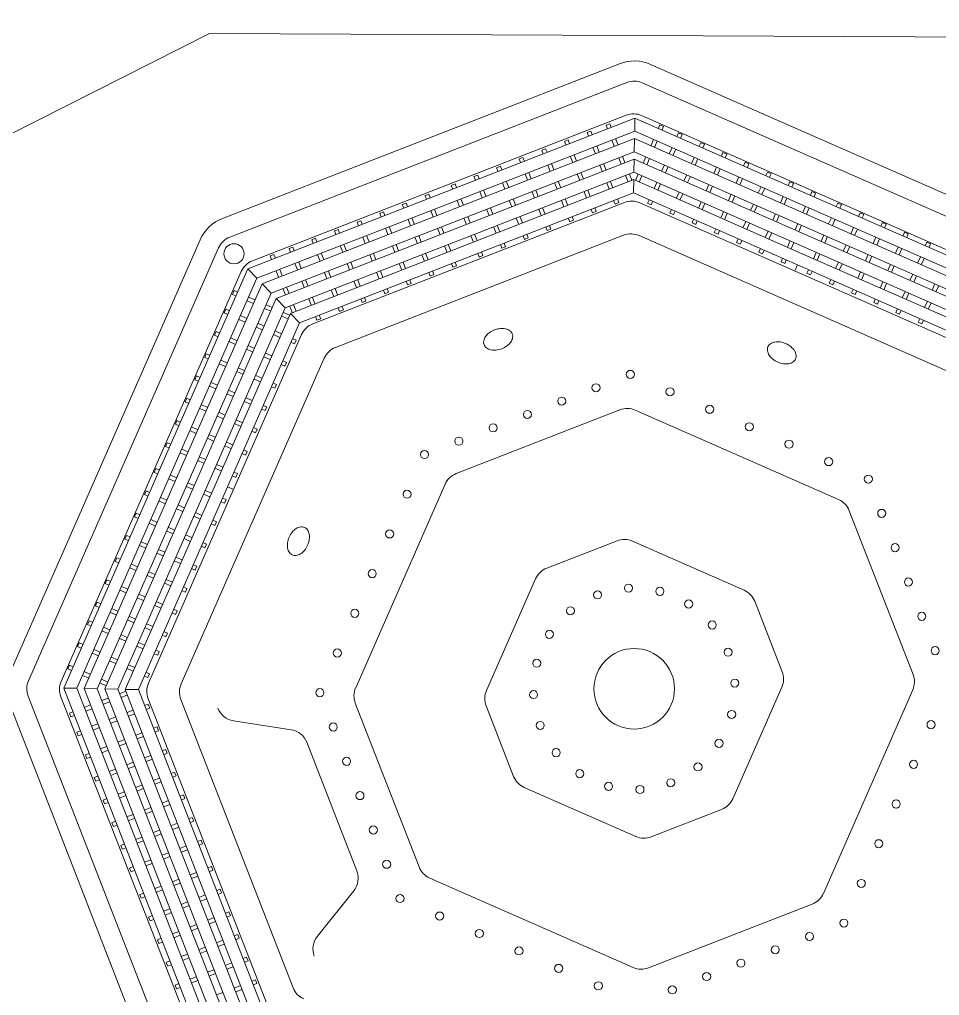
# Model space of a CAD drawing. Header units: millimetres. Extents: x 72 to 2370, y -203 to 794.
# Drawn here: x 1699.765 to 1702.048, y 357.295 to 359.715 of the extents above; entities that cross this region are included whole.
import ezdxf

# ---------------------------------------------------------------- set-up
doc = ezdxf.new("R2010")
doc.units = ezdxf.units.MM
doc.layers.add('01_Fina', color=250, linetype='Continuous', lineweight=15)
doc.layers.add('PLUMA 0.05', color=240, linetype='Continuous', lineweight=5)

# ---------------------------------------------------------------- blocks, each defined once
blk = doc.blocks.new('ala')
at = {"layer": 'PLUMA 0.05', "color": 252, "true_color": 0x939598}
for p, q in [((1561.8511, 61.8007), (1561.0222, 60.9717)), ((1561.8822, 61.7257), (1561.0972, 60.9407)), ((1561.8997, 61.7259), (1561.4613, 61.2875)), ((1561.9121, 61.6959), (1561.4825, 61.2663)), ((1561.9192, 61.6788), (1561.4946, 61.2542)), ((1561.9316, 61.6488), (1561.5158, 61.233)), ((1561.9387, 61.6318), (1561.5279, 61.221)), ((1561.9511, 61.6018), (1561.5491, 61.1997)), ((1561.9582, 61.5847), (1561.5612, 61.1877)), ((1561.9706, 61.5547), (1561.5824, 61.1665)), ((1561.965, 61.5257), (1561.2972, 60.8578)), ((1561.6463, 61.4861), (1561.6533, 61.4932)), ((1561.6533, 61.4932), (1561.6602, 61.4863)), ((1561.6531, 61.4793), (1561.6463, 61.4861)), ((1561.7622, 61.4553), (1561.7502, 61.4674)), ((1561.7573, 61.4745), (1561.7693, 61.4624)), ((1561.9961, 61.4507), (1561.3722, 60.8268)), ((1561.6036, 61.4435), (1561.6107, 61.4505)), ((1561.6105, 61.4367), (1561.6036, 61.4435)), ((1561.6107, 61.4505), (1561.6175, 61.4437)), ((1561.6864, 61.446), (1561.6743, 61.458)), ((1561.6814, 61.4651), (1561.6934, 61.4531)), ((1561.6388, 61.4225), (1561.6508, 61.4104)), ((1561.7196, 61.4127), (1561.7076, 61.4248)), ((1561.7146, 61.4318), (1561.7267, 61.4198)), ((1561.7955, 61.422), (1561.7835, 61.4341)), ((1561.7905, 61.4412), (1561.8026, 61.4291)), ((1561.561, 61.4009), (1561.5681, 61.4079)), ((1561.5679, 61.394), (1561.561, 61.4009)), ((1561.5681, 61.4079), (1561.5749, 61.4011)), ((1561.6437, 61.4034), (1561.6317, 61.4154)), ((1561.7479, 61.3986), (1561.76, 61.3865)), ((1561.8236, 61.394), (1561.8167, 61.4008)), ((1561.8236, 61.394), (1561.8306, 61.4011)), ((1561.8238, 61.4079), (1561.8306, 61.4011)), ((1561.6011, 61.3608), (1561.5891, 61.3728)), ((1561.5961, 61.3799), (1561.6082, 61.3678)), ((1561.677, 61.3701), (1561.665, 61.3822)), ((1561.672, 61.3892), (1561.6841, 61.3772)), ((1561.7529, 61.3794), (1561.7409, 61.3915)), ((1561.5184, 61.3583), (1561.5255, 61.3653)), ((1561.5252, 61.3514), (1561.5184, 61.3583)), ((1561.5255, 61.3653), (1561.5323, 61.3585)), ((1561.6294, 61.3466), (1561.6415, 61.3346)), ((1561.7103, 61.3368), (1561.6982, 61.3489)), ((1561.7053, 61.356), (1561.7174, 61.3439)), ((1561.7809, 61.3514), (1561.7741, 61.3582)), ((1561.7809, 61.3514), (1561.788, 61.3585)), ((1561.7812, 61.3653), (1561.788, 61.3585)), ((1561.4758, 61.3156), (1561.4829, 61.3227)), ((1561.4829, 61.3227), (1561.4897, 61.3159)), ((1561.5585, 61.3182), (1561.5465, 61.3302)), ((1561.5535, 61.3373), (1561.5656, 61.3252)), ((1561.6344, 61.3275), (1561.6224, 61.3395)), ((1561.7386, 61.3227), (1561.7454, 61.3159)), ((1561.4826, 61.3088), (1561.4758, 61.3156)), ((1561.5918, 61.2849), (1561.5797, 61.2969)), ((1561.5868, 61.304), (1561.5989, 61.2919)), ((1561.6677, 61.2942), (1561.6556, 61.3063)), ((1561.6627, 61.3133), (1561.6748, 61.3013)), ((1561.7383, 61.3088), (1561.7315, 61.3156)), ((1561.7383, 61.3088), (1561.7454, 61.3159)), ((1561.0969, 60.9231), (1561.4613, 61.2875)), ((1561.4332, 61.273), (1561.4261, 61.266)), ((1561.44, 61.2662), (1561.4332, 61.273)), ((1561.5159, 61.2755), (1561.5039, 61.2876)), ((1561.5109, 61.2947), (1561.523, 61.2826)), ((1561.6957, 61.2662), (1561.6889, 61.273)), ((1561.6957, 61.2662), (1561.7028, 61.2732)), ((1561.696, 61.2801), (1561.7028, 61.2732)), ((1561.127, 60.9107), (1561.4825, 61.2663)), ((1561.144, 60.9036), (1561.4946, 61.2542)), ((1561.4261, 61.266), (1561.433, 61.2591)), ((1561.5492, 61.2423), (1561.5371, 61.2543)), ((1561.5442, 61.2614), (1561.5563, 61.2493)), ((1561.6251, 61.2516), (1561.613, 61.2637)), ((1561.6201, 61.2707), (1561.6321, 61.2587)), ((1561.174, 60.8912), (1561.5158, 61.233)), ((1561.3906, 61.2304), (1561.3835, 61.2233)), ((1561.3974, 61.2236), (1561.3906, 61.2304)), ((1561.4542, 61.2379), (1561.4662, 61.2259)), ((1561.4733, 61.2329), (1561.4612, 61.245)), ((1561.5775, 61.2281), (1561.5895, 61.2161)), ((1561.6531, 61.2236), (1561.6463, 61.2304)), ((1561.6531, 61.2236), (1561.6602, 61.2306)), ((1561.6534, 61.2375), (1561.6602, 61.2306)), ((1561.1911, 60.8841), (1561.5279, 61.221)), ((1561.3835, 61.2233), (1561.3903, 61.2165)), ((1561.4307, 61.1903), (1561.4186, 61.2024)), ((1561.4874, 61.2046), (1561.4995, 61.1926)), ((1561.5066, 61.1997), (1561.4945, 61.2117)), ((1561.5825, 61.209), (1561.5704, 61.2211)), ((1561.2211, 60.8717), (1561.5491, 61.1997)), ((1561.2381, 60.8647), (1561.5612, 61.1877)), ((1561.348, 61.1878), (1561.3409, 61.1807)), ((1561.3409, 61.1807), (1561.3477, 61.1739)), ((1561.3548, 61.181), (1561.348, 61.1878)), ((1561.4116, 61.1953), (1561.4236, 61.1833)), ((1561.5399, 61.1664), (1561.5278, 61.1784)), ((1561.6105, 61.181), (1561.6037, 61.1878)), ((1561.6105, 61.181), (1561.6176, 61.188)), ((1561.6108, 61.1948), (1561.6176, 61.188)), ((1561.2681, 60.8522), (1561.5824, 61.1665)), ((1561.369, 61.1527), (1561.381, 61.1406)), ((1561.3881, 61.1477), (1561.376, 61.1598)), ((1561.4448, 61.162), (1561.4569, 61.15)), ((1561.464, 61.157), (1561.4519, 61.1691)), ((1561.5207, 61.1714), (1561.5328, 61.1593)), ((1561.5824, 61.1665), (1561.5926, 61.1563)), ((1561.3054, 61.1452), (1561.2983, 61.1381)), ((1561.2983, 61.1381), (1561.3051, 61.1313)), ((1561.3122, 61.1384), (1561.3054, 61.1452)), ((1561.4781, 61.1288), (1561.4902, 61.1167)), ((1561.4972, 61.1238), (1561.4852, 61.1358)), ((1561.554, 61.1381), (1561.5608, 61.1313)), ((1561.5679, 61.1383), (1561.5608, 61.1313)), ((1561.5679, 61.1383), (1561.5611, 61.1452)), ((1561.3263, 61.1101), (1561.3384, 61.098)), ((1561.3455, 61.1051), (1561.3334, 61.1172)), ((1561.4022, 61.1194), (1561.4143, 61.1074)), ((1561.4214, 61.1144), (1561.4093, 61.1265)), ((1561.2628, 61.1026), (1561.2557, 61.0955)), ((1561.2557, 61.0955), (1561.2625, 61.0887)), ((1561.2696, 61.0958), (1561.2628, 61.1026)), ((1561.3787, 61.0718), (1561.3667, 61.0839)), ((1561.4355, 61.0861), (1561.4476, 61.0741)), ((1561.4546, 61.0812), (1561.4426, 61.0932)), ((1561.5114, 61.0955), (1561.5182, 61.0887)), ((1561.5253, 61.0957), (1561.5182, 61.0887)), ((1561.5253, 61.0957), (1561.5185, 61.1026)), ((1561.2201, 61.06), (1561.2131, 61.0529)), ((1561.227, 61.0532), (1561.2201, 61.06)), ((1561.2837, 61.0675), (1561.2958, 61.0554)), ((1561.3029, 61.0625), (1561.2908, 61.0745)), ((1561.3596, 61.0768), (1561.3717, 61.0648)), ((1561.4827, 61.0531), (1561.4758, 61.0599)), ((1562.633, 61.0653), (1562.1971, 61.0653)), ((1561.2131, 61.0529), (1561.2199, 61.0461)), ((1561.2602, 61.0199), (1561.2482, 61.0319)), ((1561.317, 61.0342), (1561.3291, 61.0221)), ((1561.3361, 61.0292), (1561.3241, 61.0413)), ((1561.3929, 61.0435), (1561.405, 61.0315)), ((1561.412, 61.0385), (1561.4, 61.0506)), ((1561.4688, 61.0529), (1561.4756, 61.046)), ((1561.4827, 61.0531), (1561.4756, 61.046)), ((1562.1618, 61.0507), (1561.7722, 60.6611)), ((1563.0579, 60.6611), (1562.6683, 61.0507)), ((1561.1775, 61.0174), (1561.1705, 61.0103)), ((1561.1705, 61.0103), (1561.1773, 61.0035)), ((1561.1844, 61.0105), (1561.1775, 61.0174)), ((1561.2411, 61.0249), (1561.2532, 61.0128)), ((1561.3694, 60.9959), (1561.3574, 61.008)), ((1561.4262, 61.0103), (1561.433, 61.0034)), ((1561.4401, 61.0105), (1561.433, 61.0034)), ((1561.4401, 61.0105), (1561.4332, 61.0173)), ((1561.1985, 60.9823), (1561.2106, 60.9702)), ((1561.2176, 60.9773), (1561.2056, 60.9893)), ((1561.2744, 60.9916), (1561.2865, 60.9795)), ((1561.2935, 60.9866), (1561.2815, 60.9987)), ((1561.3503, 61.0009), (1561.3623, 60.9889)), ((1561.142, 60.9818), (1561.1349, 60.9748)), ((1561.1349, 60.9748), (1561.1417, 60.9679)), ((1561.1488, 60.975), (1561.142, 60.9818)), ((1561.3077, 60.9583), (1561.3197, 60.9463)), ((1561.3268, 60.9533), (1561.3147, 60.9654)), ((1561.3836, 60.9676), (1561.3904, 60.9608)), ((1561.3974, 60.9679), (1561.3904, 60.9608)), ((1561.3974, 60.9679), (1561.3906, 60.9747)), ((1561.0075, 60.9364), (1561.0075, 59.8792)), ((1561.163, 60.9467), (1561.175, 60.9347)), ((1561.1821, 60.9417), (1561.17, 60.9538)), ((1561.2318, 60.949), (1561.2438, 60.9369)), ((1561.2509, 60.944), (1561.2389, 60.956)), ((1561.127, 60.9107), (1561.0969, 60.9231)), ((1561.0969, 60.9231), (1561.0969, 60.4078)), ((1561.127, 60.9107), (1561.127, 60.4078)), ((1561.1962, 60.9134), (1561.2083, 60.9014)), ((1561.2154, 60.9084), (1561.2033, 60.9205)), ((1561.2651, 60.9157), (1561.2771, 60.9036)), ((1561.2842, 60.9107), (1561.2721, 60.9228)), ((1561.3409, 60.925), (1561.3478, 60.9182)), ((1561.3548, 60.9253), (1561.3478, 60.9182)), ((1561.3548, 60.9253), (1561.348, 60.9321)), ((1561.0825, 60.9053), (1561.0825, 59.9103)), ((1561.174, 60.8912), (1561.144, 60.9036)), ((1561.144, 60.9036), (1561.144, 60.4078)), ((1561.174, 60.8912), (1561.174, 60.4078)), ((1561.2486, 60.8752), (1561.2366, 60.8872)), ((1561.3122, 60.8827), (1561.3054, 60.8895)), ((1561.2211, 60.8717), (1561.1911, 60.8841)), ((1561.1911, 60.8841), (1561.1911, 60.4078)), ((1561.2211, 60.8717), (1561.2211, 60.4078)), ((1561.2295, 60.8802), (1561.2416, 60.8681)), ((1561.2681, 60.8522), (1561.2381, 60.8647)), ((1561.2381, 60.8647), (1561.2381, 60.4078)), ((1561.2983, 60.8824), (1561.3052, 60.8756)), ((1561.3122, 60.8827), (1561.3052, 60.8756)), ((1561.0873, 60.8498), (1561.0873, 60.8598)), ((1561.0873, 60.8598), (1561.0969, 60.8598)), ((1561.0969, 60.8498), (1561.0873, 60.8498)), ((1561.127, 60.8598), (1561.144, 60.8598)), ((1561.144, 60.8498), (1561.127, 60.8498)), ((1561.174, 60.8598), (1561.1911, 60.8598)), ((1561.1911, 60.8498), (1561.174, 60.8498)), ((1561.2211, 60.8598), (1561.2381, 60.8598)), ((1561.2381, 60.8498), (1561.2211, 60.8498)), ((1561.2681, 60.8522), (1561.2681, 60.4078)), ((1561.2825, 60.8225), (1561.2825, 59.9931)), ((1561.0873, 60.7995), (1561.0873, 60.8095)), ((1561.0873, 60.8095), (1561.0969, 60.8095)), ((1561.0969, 60.7995), (1561.0873, 60.7995)), ((1561.127, 60.8095), (1561.144, 60.8095)), ((1561.144, 60.7995), (1561.127, 60.7995)), ((1561.174, 60.8095), (1561.1911, 60.8095)), ((1561.1911, 60.7995), (1561.174, 60.7995)), ((1561.2211, 60.8095), (1561.2381, 60.8095)), ((1561.2381, 60.7995), (1561.2211, 60.7995)), ((1561.2681, 60.8095), (1561.2778, 60.8095)), ((1561.2778, 60.7995), (1561.2681, 60.7995)), ((1561.2778, 60.7995), (1561.2778, 60.8095)), ((1561.3575, 60.7914), (1561.3575, 60.0242)), ((1562.5087, 60.7653), (1562.3214, 60.7653)), ((1561.0873, 60.7392), (1561.0873, 60.7492)), ((1561.0873, 60.7492), (1561.0969, 60.7492)), ((1561.127, 60.7492), (1561.144, 60.7492)), ((1561.174, 60.7492), (1561.1911, 60.7492)), ((1561.2211, 60.7492), (1561.2381, 60.7492)), ((1561.2681, 60.7492), (1561.2778, 60.7492)), ((1561.2778, 60.7392), (1561.2778, 60.7492)), ((1562.286, 60.7507), (1562.0722, 60.5368)), ((1562.7579, 60.5368), (1562.544, 60.7507)), ((1561.0969, 60.7392), (1561.0873, 60.7392)), ((1561.144, 60.7392), (1561.127, 60.7392)), ((1561.1911, 60.7392), (1561.174, 60.7392)), ((1561.2381, 60.7392), (1561.2211, 60.7392)), ((1561.2778, 60.7392), (1561.2681, 60.7392)), ((1561.0873, 60.679), (1561.0873, 60.689)), ((1561.0873, 60.689), (1561.0969, 60.689)), ((1561.0969, 60.679), (1561.0873, 60.679)), ((1561.127, 60.689), (1561.144, 60.689)), ((1561.144, 60.679), (1561.127, 60.679)), ((1561.174, 60.689), (1561.1911, 60.689)), ((1561.1911, 60.679), (1561.174, 60.679)), ((1561.2211, 60.689), (1561.2381, 60.689)), ((1561.2381, 60.679), (1561.2211, 60.679)), ((1561.2681, 60.689), (1561.2778, 60.689)), ((1561.2778, 60.679), (1561.2681, 60.679)), ((1561.2778, 60.679), (1561.2778, 60.689)), ((1561.0873, 60.6187), (1561.0873, 60.6287)), ((1561.0873, 60.6287), (1561.0969, 60.6287)), ((1561.127, 60.6287), (1561.144, 60.6287)), ((1561.174, 60.6287), (1561.1911, 60.6287)), ((1561.2211, 60.6287), (1561.2381, 60.6287)), ((1561.2681, 60.6287), (1561.2778, 60.6287)), ((1561.2778, 60.6187), (1561.2778, 60.6287)), ((1561.7575, 60.6257), (1561.7575, 60.1899)), ((1563.0725, 60.6257), (1563.0725, 60.1899)), ((1561.0969, 60.6187), (1561.0873, 60.6187)), ((1561.144, 60.6187), (1561.127, 60.6187)), ((1561.1911, 60.6187), (1561.174, 60.6187)), ((1561.2381, 60.6187), (1561.2211, 60.6187)), ((1561.2778, 60.6187), (1561.2681, 60.6187)), ((1561.0873, 60.5585), (1561.0873, 60.5685)), ((1561.0873, 60.5685), (1561.0969, 60.5685)), ((1561.0969, 60.5585), (1561.0873, 60.5585)), ((1561.127, 60.5685), (1561.144, 60.5685)), ((1561.144, 60.5585), (1561.127, 60.5585)), ((1561.174, 60.5685), (1561.1911, 60.5685)), ((1561.1911, 60.5585), (1561.174, 60.5585)), ((1561.2211, 60.5685), (1561.2381, 60.5685)), ((1561.2381, 60.5585), (1561.2211, 60.5585)), ((1561.2681, 60.5685), (1561.2778, 60.5685)), ((1561.2778, 60.5585), (1561.2681, 60.5585)), ((1561.2778, 60.5585), (1561.2778, 60.5685)), ((1561.0873, 60.4982), (1561.0873, 60.5082)), ((1561.0873, 60.5082), (1561.0969, 60.5082)), ((1561.0969, 60.4982), (1561.0873, 60.4982)), ((1561.127, 60.5082), (1561.144, 60.5082)), ((1561.144, 60.4982), (1561.127, 60.4982)), ((1561.174, 60.5082), (1561.1911, 60.5082)), ((1561.1911, 60.4982), (1561.174, 60.4982)), ((1561.2211, 60.5082), (1561.2381, 60.5082)), ((1561.2381, 60.4982), (1561.2211, 60.4982)), ((1561.2681, 60.5082), (1561.2778, 60.5082)), ((1561.2778, 60.4982), (1561.2681, 60.4982)), ((1561.2778, 60.4982), (1561.2778, 60.5082)), ((1562.0575, 60.5015), (1562.0575, 60.3142)), ((1562.7725, 60.5015), (1562.7725, 60.3142)), ((1561.0873, 60.4379), (1561.0873, 60.4479)), ((1561.0873, 60.4479), (1561.0969, 60.4479)), ((1561.0969, 60.4379), (1561.0873, 60.4379)), ((1561.127, 60.4479), (1561.144, 60.4479)), ((1561.144, 60.4379), (1561.127, 60.4379)), ((1561.174, 60.4479), (1561.1911, 60.4479)), ((1561.1911, 60.4379), (1561.174, 60.4379)), ((1561.2211, 60.4479), (1561.2381, 60.4479)), ((1561.2381, 60.4379), (1561.2211, 60.4379)), ((1561.2681, 60.4479), (1561.2778, 60.4479)), ((1561.2778, 60.4379), (1561.2681, 60.4379)), ((1561.2778, 60.4379), (1561.2778, 60.4479)), ((1561.0969, 59.8925), (1561.0969, 60.4078)), ((1561.127, 59.9049), (1561.127, 60.4078)), ((1561.144, 59.912), (1561.144, 60.4078)), ((1561.174, 59.9244), (1561.174, 60.4078)), ((1561.1911, 59.9315), (1561.1911, 60.4078)), ((1561.2211, 59.9439), (1561.2211, 60.4078)), ((1561.2381, 59.951), (1561.2381, 60.4078)), ((1561.2681, 59.9634), (1561.2681, 60.4078)), ((1561.0969, 60.3777), (1561.0873, 60.3777)), ((1561.0873, 60.3777), (1561.0873, 60.3677)), ((1561.144, 60.3777), (1561.127, 60.3777)), ((1561.1911, 60.3777), (1561.174, 60.3777)), ((1561.2381, 60.3777), (1561.2211, 60.3777)), ((1561.2778, 60.3777), (1561.2681, 60.3777)), ((1561.2778, 60.3777), (1561.2778, 60.3677)), ((1561.0873, 60.3677), (1561.0969, 60.3677)), ((1561.127, 60.3677), (1561.144, 60.3677)), ((1561.174, 60.3677), (1561.1911, 60.3677)), ((1561.2211, 60.3677), (1561.2381, 60.3677)), ((1561.2681, 60.3677), (1561.2778, 60.3677)), ((1561.0969, 60.3174), (1561.0873, 60.3174)), ((1561.0873, 60.3174), (1561.0873, 60.3074)), ((1561.0873, 60.3074), (1561.0969, 60.3074)), ((1561.144, 60.3174), (1561.127, 60.3174)), ((1561.127, 60.3074), (1561.144, 60.3074)), ((1561.1911, 60.3174), (1561.174, 60.3174)), ((1561.174, 60.3074), (1561.1911, 60.3074)), ((1561.2381, 60.3174), (1561.2211, 60.3174)), ((1561.2211, 60.3074), (1561.2381, 60.3074)), ((1561.2778, 60.3174), (1561.2681, 60.3174)), ((1561.2681, 60.3074), (1561.2778, 60.3074)), ((1561.2778, 60.3174), (1561.2778, 60.3074)), ((1561.0969, 60.2572), (1561.0873, 60.2572)), ((1561.0873, 60.2572), (1561.0873, 60.2472)), ((1561.144, 60.2572), (1561.127, 60.2572)), ((1561.1911, 60.2572), (1561.174, 60.2572)), ((1561.2381, 60.2572), (1561.2211, 60.2572)), ((1561.2778, 60.2572), (1561.2681, 60.2572)), ((1561.2778, 60.2572), (1561.2778, 60.2472)), ((1562.286, 60.065), (1562.0722, 60.2788)), ((1562.7579, 60.2788), (1562.544, 60.065)), ((1561.0873, 60.2472), (1561.0969, 60.2472)), ((1561.127, 60.2472), (1561.144, 60.2472)), ((1561.174, 60.2472), (1561.1911, 60.2472)), ((1561.2211, 60.2472), (1561.2381, 60.2472)), ((1561.2681, 60.2472), (1561.2778, 60.2472)), ((1561.0969, 60.1969), (1561.0873, 60.1969)), ((1561.0873, 60.1969), (1561.0873, 60.1869)), ((1561.0873, 60.1869), (1561.0969, 60.1869)), ((1561.144, 60.1969), (1561.127, 60.1969)), ((1561.127, 60.1869), (1561.144, 60.1869)), ((1561.1911, 60.1969), (1561.174, 60.1969)), ((1561.174, 60.1869), (1561.1911, 60.1869)), ((1561.2381, 60.1969), (1561.2211, 60.1969)), ((1561.2211, 60.1869), (1561.2381, 60.1869)), ((1561.2778, 60.1969), (1561.2681, 60.1969)), ((1561.2681, 60.1869), (1561.2778, 60.1869)), ((1561.2778, 60.1969), (1561.2778, 60.1869)), ((1561.0969, 60.1366), (1561.0873, 60.1366)), ((1561.0873, 60.1366), (1561.0873, 60.1266)), ((1561.144, 60.1366), (1561.127, 60.1366)), ((1561.1911, 60.1366), (1561.174, 60.1366)), ((1561.2381, 60.1366), (1561.2211, 60.1366)), ((1561.2778, 60.1366), (1561.2681, 60.1366)), ((1561.2778, 60.1366), (1561.2778, 60.1266)), ((1562.1618, 59.765), (1561.7722, 60.1545)), ((1563.0579, 60.1545), (1562.6683, 59.765)), ((1561.0873, 60.1266), (1561.0969, 60.1266)), ((1561.127, 60.1266), (1561.144, 60.1266)), ((1561.174, 60.1266), (1561.1911, 60.1266)), ((1561.2211, 60.1266), (1561.2381, 60.1266)), ((1561.2681, 60.1266), (1561.2778, 60.1266)), ((1561.0969, 60.0764), (1561.0873, 60.0764)), ((1561.0873, 60.0764), (1561.0873, 60.0664)), ((1561.0873, 60.0664), (1561.0969, 60.0664)), ((1561.144, 60.0764), (1561.127, 60.0764)), ((1561.127, 60.0664), (1561.144, 60.0664)), ((1561.1911, 60.0764), (1561.174, 60.0764)), ((1561.174, 60.0664), (1561.1911, 60.0664)), ((1561.2381, 60.0764), (1561.2211, 60.0764)), ((1561.2211, 60.0664), (1561.2381, 60.0664)), ((1561.2778, 60.0764), (1561.2681, 60.0764)), ((1561.2681, 60.0664), (1561.2778, 60.0664)), ((1561.2778, 60.0764), (1561.2778, 60.0664)), ((1562.5087, 60.0503), (1562.3214, 60.0503)), ((1561.0969, 60.0161), (1561.0873, 60.0161)), ((1561.0873, 60.0161), (1561.0873, 60.0061)), ((1561.144, 60.0161), (1561.127, 60.0161)), ((1561.1911, 60.0161), (1561.174, 60.0161)), ((1561.2381, 60.0161), (1561.2211, 60.0161)), ((1561.2778, 60.0161), (1561.2681, 60.0161)), ((1561.2778, 60.0161), (1561.2778, 60.0061)), ((1561.0873, 60.0061), (1561.0969, 60.0061)), ((1561.127, 60.0061), (1561.144, 60.0061)), ((1561.174, 60.0061), (1561.1911, 60.0061)), ((1561.2211, 60.0061), (1561.2381, 60.0061)), ((1561.2681, 60.0061), (1561.2778, 60.0061)), ((1561.0969, 59.9658), (1561.0873, 59.9658)), ((1561.0873, 59.9658), (1561.0873, 59.9558)), ((1561.144, 59.9658), (1561.127, 59.9658)), ((1561.1911, 59.9658), (1561.174, 59.9658)), ((1561.2381, 59.9658), (1561.2211, 59.9658)), ((1561.9961, 59.365), (1561.3722, 59.9888)), ((1561.0873, 59.9558), (1561.0969, 59.9558)), ((1561.127, 59.9558), (1561.144, 59.9558)), ((1561.174, 59.9558), (1561.1911, 59.9558)), ((1561.2211, 59.9439), (1561.1911, 59.9315)), ((1561.2211, 59.9558), (1561.2381, 59.9558)), ((1561.2211, 59.9439), (1561.5491, 59.6159)), ((1561.2295, 59.9355), (1561.2416, 59.9475)), ((1561.2681, 59.9634), (1561.2381, 59.951)), ((1561.2381, 59.951), (1561.5612, 59.6279)), ((1561.2681, 59.9634), (1561.5824, 59.6491)), ((1561.965, 59.29), (1561.2972, 59.9578)), ((1561.174, 59.9244), (1561.144, 59.912)), ((1561.174, 59.9244), (1561.5158, 59.5826)), ((1561.1911, 59.9315), (1561.5279, 59.5947)), ((1561.2486, 59.9404), (1561.2366, 59.9284)), ((1561.2983, 59.9332), (1561.3052, 59.94)), ((1561.3122, 59.9329), (1561.3052, 59.94)), ((1561.3122, 59.9329), (1561.3054, 59.9261)), ((1561.127, 59.9049), (1561.0969, 59.8925)), ((1561.127, 59.9049), (1561.4825, 59.5493)), ((1561.144, 59.912), (1561.4946, 59.5614)), ((1561.1962, 59.9022), (1561.2083, 59.9142)), ((1561.2154, 59.9072), (1561.2033, 59.8951)), ((1561.2651, 59.8999), (1561.2771, 59.912)), ((1561.2842, 59.9049), (1561.2721, 59.8928)), ((1561.3409, 59.8906), (1561.3478, 59.8974)), ((1561.3548, 59.8903), (1561.3478, 59.8974)), ((1561.0969, 59.8925), (1561.4613, 59.5281)), ((1561.8822, 59.09), (1561.0972, 59.8749)), ((1561.163, 59.8689), (1561.175, 59.881)), ((1561.1821, 59.8739), (1561.17, 59.8618)), ((1561.2318, 59.8666), (1561.2438, 59.8787)), ((1561.2509, 59.8716), (1561.2389, 59.8596)), ((1561.3077, 59.8573), (1561.3197, 59.8694)), ((1561.3548, 59.8903), (1561.348, 59.8835)), ((1561.1349, 59.8409), (1561.1417, 59.8477)), ((1561.1985, 59.8334), (1561.2106, 59.8454)), ((1561.3268, 59.8623), (1561.3147, 59.8502)), ((1561.3836, 59.848), (1561.3904, 59.8548)), ((1561.3974, 59.8477), (1561.3904, 59.8548)), ((1561.3974, 59.8477), (1561.3906, 59.8409)), ((1561.8511, 59.015), (1561.0222, 59.8439)), ((1561.142, 59.8338), (1561.1349, 59.8409)), ((1561.1488, 59.8406), (1561.142, 59.8338)), ((1561.2176, 59.8384), (1561.2056, 59.8263)), ((1561.2744, 59.824), (1561.2865, 59.8361)), ((1561.2935, 59.829), (1561.2815, 59.817)), ((1561.3503, 59.8147), (1561.3623, 59.8268)), ((1561.1705, 59.8053), (1561.1773, 59.8121)), ((1561.1775, 59.7983), (1561.1705, 59.8053)), ((1561.1844, 59.8051), (1561.1775, 59.7983)), ((1561.2411, 59.7908), (1561.2532, 59.8028)), ((1561.3694, 59.8197), (1561.3574, 59.8076)), ((1561.4262, 59.8054), (1561.433, 59.8122)), ((1561.4401, 59.8051), (1561.433, 59.8122)), ((1561.4401, 59.8051), (1561.4332, 59.7983)), ((1561.2602, 59.7957), (1561.2482, 59.7837)), ((1561.317, 59.7814), (1561.3291, 59.7935)), ((1561.3361, 59.7864), (1561.3241, 59.7743)), ((1561.3929, 59.7721), (1561.405, 59.7841)), ((1561.412, 59.7771), (1561.4, 59.765)), ((1561.2131, 59.7627), (1561.2199, 59.7695)), ((1561.2201, 59.7556), (1561.2131, 59.7627)), ((1561.227, 59.7625), (1561.2201, 59.7556)), ((1561.2837, 59.7481), (1561.2958, 59.7602)), ((1561.3029, 59.7531), (1561.2908, 59.7411)), ((1561.3596, 59.7388), (1561.3717, 59.7509)), ((1561.4688, 59.7627), (1561.4756, 59.7696)), ((1561.4827, 59.7625), (1561.4756, 59.7696)), ((1561.4827, 59.7625), (1561.4758, 59.7557)), ((1562.633, 59.7503), (1562.1971, 59.7503)), ((1561.2557, 59.7201), (1561.2625, 59.7269)), ((1561.3787, 59.7438), (1561.3667, 59.7317)), ((1561.4355, 59.7295), (1561.4476, 59.7415)), ((1561.4546, 59.7345), (1561.4426, 59.7224)), ((1561.5114, 59.7201), (1561.5182, 59.727)), ((1561.5253, 59.7199), (1561.5182, 59.727)), ((1561.2628, 59.713), (1561.2557, 59.7201)), ((1561.2696, 59.7199), (1561.2628, 59.713)), ((1561.3263, 59.7055), (1561.3384, 59.7176)), ((1561.3455, 59.7105), (1561.3334, 59.6985)), ((1561.4022, 59.6962), (1561.4143, 59.7083)), ((1561.4214, 59.7012), (1561.4093, 59.6891)), ((1561.5253, 59.7199), (1561.5185, 59.7131)), ((1561.2983, 59.6775), (1561.3051, 59.6843)), ((1561.3054, 59.6704), (1561.2983, 59.6775)), ((1561.3122, 59.6772), (1561.3054, 59.6704)), ((1561.4781, 59.6869), (1561.4902, 59.6989)), ((1561.4972, 59.6918), (1561.4852, 59.6798)), ((1561.554, 59.6775), (1561.5608, 59.6843)), ((1561.5679, 59.6773), (1561.5608, 59.6843)), ((1561.5679, 59.6773), (1561.5611, 59.6705)), ((1561.369, 59.6629), (1561.381, 59.675)), ((1561.3881, 59.6679), (1561.376, 59.6558)), ((1561.4448, 59.6536), (1561.4569, 59.6656)), ((1561.464, 59.6586), (1561.4519, 59.6465)), ((1561.5207, 59.6442), (1561.5328, 59.6563)), ((1561.5824, 59.6491), (1561.5926, 59.6593)), ((1561.3409, 59.6349), (1561.3477, 59.6417)), ((1561.348, 59.6278), (1561.3409, 59.6349)), ((1561.3548, 59.6346), (1561.348, 59.6278)), ((1561.4116, 59.6203), (1561.4236, 59.6324)), ((1561.5399, 59.6492), (1561.5278, 59.6372)), ((1561.9582, 59.2309), (1561.5612, 59.6279)), ((1561.9706, 59.2609), (1561.5824, 59.6491)), ((1561.6105, 59.6347), (1561.6037, 59.6278)), ((1561.6105, 59.6347), (1561.6176, 59.6276)), ((1561.6108, 59.6208), (1561.6176, 59.6276)), ((1561.4307, 59.6253), (1561.4186, 59.6132)), ((1561.4874, 59.611), (1561.4995, 59.623)), ((1561.5066, 59.616), (1561.4945, 59.6039)), ((1561.9511, 59.2138), (1561.5491, 59.6159)), ((1561.5825, 59.6066), (1561.5704, 59.5946)), ((1562.415, 59.6028), (1562.2439, 59.6028)), ((1562.415, 59.6028), (1562.5862, 59.6028)), ((1561.3835, 59.5923), (1561.3903, 59.5991)), ((1561.3906, 59.5852), (1561.3835, 59.5923)), ((1561.3974, 59.592), (1561.3906, 59.5852)), ((1561.4542, 59.5777), (1561.4662, 59.5898)), ((1561.4733, 59.5827), (1561.4612, 59.5706)), ((1561.9316, 59.1668), (1561.5158, 59.5826)), ((1561.9387, 59.1838), (1561.5279, 59.5947)), ((1561.5775, 59.5875), (1561.5895, 59.5996)), ((1561.6531, 59.5921), (1561.6463, 59.5852)), ((1561.6531, 59.5921), (1561.6602, 59.585)), ((1561.6534, 59.5782), (1561.6602, 59.585)), ((1561.4261, 59.5497), (1561.433, 59.5565)), ((1561.9192, 59.1368), (1561.4946, 59.5614)), ((1561.5492, 59.5733), (1561.5371, 59.5613)), ((1561.5442, 59.5542), (1561.5563, 59.5663)), ((1561.6251, 59.564), (1561.613, 59.552)), ((1561.6201, 59.5449), (1561.6321, 59.5569)), ((1562.2006, 59.5778), (1562.1284, 59.4528)), ((1562.6295, 59.5778), (1562.7016, 59.4528)), ((1561.4332, 59.5426), (1561.4261, 59.5497)), ((1561.44, 59.5494), (1561.4332, 59.5426)), ((1561.9121, 59.1197), (1561.4825, 59.5493)), ((1561.5159, 59.5401), (1561.5039, 59.528)), ((1561.5109, 59.5209), (1561.523, 59.533)), ((1561.5918, 59.5307), (1561.5797, 59.5187)), ((1561.6957, 59.5494), (1561.6889, 59.5426)), ((1561.6957, 59.5494), (1561.7028, 59.5424)), ((1561.696, 59.5355), (1561.7028, 59.5424)), ((1561.8997, 59.0897), (1561.4613, 59.5281)), ((1561.4826, 59.5068), (1561.4758, 59.5)), ((1561.5868, 59.5116), (1561.5989, 59.5237)), ((1561.6677, 59.5214), (1561.6556, 59.5093)), ((1561.6627, 59.5023), (1561.6748, 59.5143)), ((1561.7383, 59.5068), (1561.7315, 59.5)), ((1561.7383, 59.5068), (1561.7454, 59.4998)), ((1561.4758, 59.5), (1561.4829, 59.4929)), ((1561.4829, 59.4929), (1561.4897, 59.4997)), ((1561.5585, 59.4975), (1561.5465, 59.4854)), ((1561.5535, 59.4783), (1561.5656, 59.4904)), ((1561.6344, 59.4881), (1561.6224, 59.4761)), ((1561.7386, 59.4929), (1561.7454, 59.4998)), ((1561.5252, 59.4642), (1561.5184, 59.4574)), ((1561.6294, 59.469), (1561.6415, 59.4811)), ((1561.7103, 59.4788), (1561.6982, 59.4667)), ((1561.7053, 59.4597), (1561.7174, 59.4717)), ((1561.7809, 59.4642), (1561.7741, 59.4574)), ((1561.7809, 59.4642), (1561.788, 59.4571)), ((1561.5184, 59.4574), (1561.5255, 59.4503)), ((1561.5255, 59.4503), (1561.5323, 59.4571)), ((1561.6011, 59.4549), (1561.5891, 59.4428)), ((1561.5961, 59.4357), (1561.6082, 59.4478)), ((1561.677, 59.4455), (1561.665, 59.4335)), ((1561.672, 59.4264), (1561.6841, 59.4384)), ((1561.7529, 59.4362), (1561.7409, 59.4241)), ((1561.7812, 59.4503), (1561.788, 59.4571)), ((1561.5679, 59.4216), (1561.561, 59.4148)), ((1561.561, 59.4148), (1561.5681, 59.4077)), ((1561.5681, 59.4077), (1561.5749, 59.4145)), ((1561.6437, 59.4122), (1561.6317, 59.4002)), ((1561.7479, 59.417), (1561.76, 59.4291)), ((1561.8236, 59.4216), (1561.8167, 59.4148)), ((1561.8236, 59.4216), (1561.8306, 59.4145)), ((1561.8238, 59.4077), (1561.8306, 59.4145)), ((1561.6388, 59.3931), (1561.6508, 59.4052)), ((1561.7196, 59.4029), (1561.7076, 59.3908)), ((1561.7146, 59.3838), (1561.7267, 59.3958)), ((1561.7955, 59.3936), (1561.7835, 59.3815)), ((1561.7905, 59.3744), (1561.8026, 59.3865)), ((1561.6105, 59.379), (1561.6036, 59.3721)), ((1561.6036, 59.3721), (1561.6107, 59.3651)), ((1561.6107, 59.3651), (1561.6175, 59.3719)), ((1561.6864, 59.3696), (1561.6743, 59.3576)), ((1561.6814, 59.3505), (1561.6934, 59.3626)), ((1561.8662, 59.379), (1561.8593, 59.3722)), ((1561.8662, 59.379), (1561.8732, 59.3719)), ((1561.8664, 59.3651), (1561.8732, 59.3719)), ((1561.7622, 59.3603), (1561.7502, 59.3482)), ((1561.7573, 59.3412), (1561.7693, 59.3532)), ((1561.8381, 59.351), (1561.8261, 59.3389)), ((1561.8331, 59.3318), (1561.8452, 59.3439)), ((1561.9017, 59.3435), (1561.8949, 59.3366)), ((1561.9017, 59.3435), (1561.9088, 59.3364)), ((1562.7986, 59.3503), (1562.0314, 59.3503)), ((1561.6531, 59.3364), (1561.6463, 59.3295)), ((1561.6463, 59.3295), (1561.6533, 59.3225)), ((1561.6533, 59.3225), (1561.6602, 59.3293)), ((1561.729, 59.327), (1561.7169, 59.315)), ((1561.724, 59.3079), (1561.736, 59.3199)), ((1561.8049, 59.3177), (1561.7928, 59.3056)), ((1561.8737, 59.3154), (1561.8616, 59.3034)), ((1561.902, 59.3296), (1561.9088, 59.3364)), ((1561.6957, 59.2937), (1561.6889, 59.2869)), ((1561.7999, 59.2986), (1561.8119, 59.3106)), ((1561.8687, 59.2963), (1561.8807, 59.3083)), ((1561.9443, 59.3008), (1561.9375, 59.294)), ((1561.9443, 59.3008), (1561.9514, 59.2938)), ((1561.9446, 59.287), (1561.9514, 59.2938)), ((1561.6889, 59.2869), (1561.6959, 59.2798)), ((1561.6959, 59.2798), (1561.7028, 59.2867)), ((1561.7716, 59.2844), (1561.7595, 59.2723)), ((1561.7666, 59.2653), (1561.7787, 59.2773)), ((1561.8404, 59.2821), (1561.8283, 59.2701)), ((1561.8354, 59.263), (1561.8475, 59.2751)), ((1561.9163, 59.2728), (1561.9042, 59.2607)), ((1561.9113, 59.2537), (1561.9234, 59.2657)), ((1562.8297, 59.2753), (1562.0004, 59.2753)), ((1562.0233, 59.2705), (1562.0133, 59.2705)), ((1562.0133, 59.2609), (1562.0133, 59.2705)), ((1562.0233, 59.2705), (1562.0233, 59.2609)), ((1562.0836, 59.2705), (1562.0736, 59.2705)), ((1562.0736, 59.2609), (1562.0736, 59.2705)), ((1562.0836, 59.2705), (1562.0836, 59.2609)), ((1562.1439, 59.2705), (1562.1339, 59.2705)), ((1562.1339, 59.2609), (1562.1339, 59.2705)), ((1562.1439, 59.2705), (1562.1439, 59.2609)), ((1562.2041, 59.2705), (1562.1941, 59.2705)), ((1562.1941, 59.2609), (1562.1941, 59.2705)), ((1562.2041, 59.2705), (1562.2041, 59.2609)), ((1562.2644, 59.2705), (1562.2544, 59.2705)), ((1562.2544, 59.2609), (1562.2544, 59.2705)), ((1562.2644, 59.2705), (1562.2644, 59.2609)), ((1562.3246, 59.2705), (1562.3146, 59.2705)), ((1562.3146, 59.2609), (1562.3146, 59.2705)), ((1562.3246, 59.2705), (1562.3246, 59.2609)), ((1562.3849, 59.2705), (1562.3749, 59.2705)), ((1562.3749, 59.2609), (1562.3749, 59.2705)), ((1562.3849, 59.2705), (1562.3849, 59.2609)), ((1562.4452, 59.2705), (1562.4552, 59.2705)), ((1562.4452, 59.2705), (1562.4452, 59.2609)), ((1562.4552, 59.2609), (1562.4552, 59.2705)), ((1562.5054, 59.2705), (1562.5154, 59.2705)), ((1562.5054, 59.2705), (1562.5054, 59.2609)), ((1562.5154, 59.2609), (1562.5154, 59.2705)), ((1562.5657, 59.2705), (1562.5757, 59.2705)), ((1562.5657, 59.2705), (1562.5657, 59.2609)), ((1562.5757, 59.2609), (1562.5757, 59.2705)), ((1562.626, 59.2705), (1562.636, 59.2705)), ((1562.626, 59.2705), (1562.626, 59.2609)), ((1562.636, 59.2609), (1562.636, 59.2705)), ((1562.6862, 59.2705), (1562.6962, 59.2705)), ((1562.6862, 59.2705), (1562.6862, 59.2609)), ((1562.6962, 59.2609), (1562.6962, 59.2705)), ((1562.7465, 59.2705), (1562.7565, 59.2705)), ((1562.7465, 59.2705), (1562.7465, 59.2609)), ((1562.7565, 59.2609), (1562.7565, 59.2705)), ((1561.7383, 59.2511), (1561.7315, 59.2443)), ((1561.7315, 59.2443), (1561.7386, 59.2372)), ((1561.7386, 59.2372), (1561.7454, 59.2441)), ((1561.8071, 59.2489), (1561.7951, 59.2368)), ((1561.8021, 59.2297), (1561.8142, 59.2418)), ((1561.9706, 59.2609), (1561.9582, 59.2309)), ((1561.9706, 59.2609), (1562.8595, 59.2609)), ((1561.7738, 59.2156), (1561.767, 59.2088)), ((1561.883, 59.2395), (1561.8709, 59.2275)), ((1561.878, 59.2204), (1561.8901, 59.2325)), ((1561.9582, 59.2309), (1562.8719, 59.2309)), ((1561.9631, 59.2138), (1561.9631, 59.2309)), ((1561.9731, 59.2309), (1561.9731, 59.2138)), ((1562.0133, 59.2138), (1562.0133, 59.2309)), ((1562.0233, 59.2309), (1562.0233, 59.2138)), ((1562.0736, 59.2138), (1562.0736, 59.2309)), ((1562.0836, 59.2309), (1562.0836, 59.2138)), ((1562.1339, 59.2138), (1562.1339, 59.2309)), ((1562.1439, 59.2309), (1562.1439, 59.2138)), ((1562.1941, 59.2138), (1562.1941, 59.2309)), ((1562.2041, 59.2309), (1562.2041, 59.2138)), ((1562.2544, 59.2138), (1562.2544, 59.2309)), ((1562.2644, 59.2309), (1562.2644, 59.2138)), ((1562.3146, 59.2138), (1562.3146, 59.2309)), ((1562.3246, 59.2309), (1562.3246, 59.2138)), ((1562.3749, 59.2138), (1562.3749, 59.2309)), ((1562.3849, 59.2309), (1562.3849, 59.2138)), ((1562.4452, 59.2309), (1562.4452, 59.2138)), ((1562.4552, 59.2138), (1562.4552, 59.2309)), ((1562.5054, 59.2309), (1562.5054, 59.2138)), ((1562.5154, 59.2138), (1562.5154, 59.2309)), ((1562.5657, 59.2309), (1562.5657, 59.2138)), ((1562.5757, 59.2138), (1562.5757, 59.2309)), ((1562.626, 59.2309), (1562.626, 59.2138)), ((1562.636, 59.2138), (1562.636, 59.2309)), ((1562.6862, 59.2309), (1562.6862, 59.2138)), ((1562.6962, 59.2138), (1562.6962, 59.2309)), ((1562.7465, 59.2309), (1562.7465, 59.2138)), ((1562.7565, 59.2138), (1562.7565, 59.2309)), ((1561.767, 59.2088), (1561.7741, 59.2017)), ((1561.7741, 59.2017), (1561.7809, 59.2085)), ((1561.8497, 59.2063), (1561.8377, 59.1942)), ((1561.8447, 59.1871), (1561.8568, 59.1992)), ((1561.9256, 59.1969), (1561.9136, 59.1849)), ((1561.9511, 59.2138), (1561.9387, 59.1838)), ((1561.9511, 59.2138), (1562.8789, 59.2138)), ((1561.8165, 59.173), (1561.8096, 59.1662)), ((1561.9206, 59.1778), (1561.9327, 59.1898)), ((1561.9387, 59.1838), (1562.8914, 59.1838)), ((1561.9631, 59.1668), (1561.9631, 59.1838)), ((1561.9731, 59.1838), (1561.9731, 59.1668)), ((1562.0133, 59.1668), (1562.0133, 59.1838)), ((1562.0233, 59.1838), (1562.0233, 59.1668)), ((1562.0736, 59.1668), (1562.0736, 59.1838)), ((1562.0836, 59.1838), (1562.0836, 59.1668)), ((1562.1339, 59.1668), (1562.1339, 59.1838)), ((1562.1439, 59.1838), (1562.1439, 59.1668)), ((1562.1941, 59.1668), (1562.1941, 59.1838)), ((1562.2041, 59.1838), (1562.2041, 59.1668)), ((1562.2544, 59.1668), (1562.2544, 59.1838)), ((1562.2644, 59.1838), (1562.2644, 59.1668)), ((1562.3146, 59.1668), (1562.3146, 59.1838)), ((1562.3246, 59.1838), (1562.3246, 59.1668)), ((1562.3749, 59.1668), (1562.3749, 59.1838)), ((1562.3849, 59.1838), (1562.3849, 59.1668)), ((1562.4452, 59.1838), (1562.4452, 59.1668)), ((1562.4552, 59.1668), (1562.4552, 59.1838)), ((1562.5054, 59.1838), (1562.5054, 59.1668)), ((1562.5154, 59.1668), (1562.5154, 59.1838)), ((1562.5657, 59.1838), (1562.5657, 59.1668)), ((1562.5757, 59.1668), (1562.5757, 59.1838)), ((1562.626, 59.1838), (1562.626, 59.1668)), ((1562.636, 59.1668), (1562.636, 59.1838)), ((1562.6862, 59.1838), (1562.6862, 59.1668)), ((1562.6962, 59.1668), (1562.6962, 59.1838)), ((1562.7465, 59.1838), (1562.7465, 59.1668)), ((1561.8096, 59.1662), (1561.8167, 59.1591)), ((1561.8167, 59.1591), (1561.8235, 59.1659)), ((1561.8923, 59.1636), (1561.8803, 59.1516)), ((1561.8874, 59.1445), (1561.8994, 59.1566)), ((1561.9316, 59.1668), (1561.9192, 59.1368)), ((1561.9316, 59.1668), (1562.8984, 59.1668)), ((1561.8591, 59.1304), (1561.8522, 59.1235)), ((1561.8522, 59.1235), (1561.8593, 59.1165)), ((1561.8593, 59.1165), (1561.8661, 59.1233)), ((1561.9121, 59.1197), (1561.8997, 59.0897)), ((1561.9121, 59.1197), (1562.9179, 59.1197)), ((1561.9192, 59.1368), (1562.9109, 59.1368)), ((1561.9631, 59.1197), (1561.9631, 59.1368)), ((1561.9731, 59.1368), (1561.9731, 59.1197)), ((1562.0133, 59.1197), (1562.0133, 59.1368)), ((1562.0233, 59.1368), (1562.0233, 59.1197)), ((1562.0736, 59.1197), (1562.0736, 59.1368)), ((1562.0836, 59.1368), (1562.0836, 59.1197)), ((1562.1339, 59.1197), (1562.1339, 59.1368)), ((1562.1439, 59.1368), (1562.1439, 59.1197)), ((1562.1941, 59.1197), (1562.1941, 59.1368)), ((1562.2041, 59.1368), (1562.2041, 59.1197)), ((1562.2544, 59.1197), (1562.2544, 59.1368)), ((1562.2644, 59.1368), (1562.2644, 59.1197)), ((1562.3146, 59.1197), (1562.3146, 59.1368)), ((1562.3246, 59.1368), (1562.3246, 59.1197)), ((1562.3749, 59.1197), (1562.3749, 59.1368)), ((1562.3849, 59.1368), (1562.3849, 59.1197)), ((1562.4452, 59.1368), (1562.4452, 59.1197)), ((1562.4552, 59.1197), (1562.4552, 59.1368)), ((1562.5054, 59.1368), (1562.5054, 59.1197)), ((1562.5154, 59.1197), (1562.5154, 59.1368)), ((1562.5657, 59.1368), (1562.5657, 59.1197)), ((1562.5757, 59.1197), (1562.5757, 59.1368)), ((1562.626, 59.1368), (1562.626, 59.1197)), ((1562.636, 59.1197), (1562.636, 59.1368)), ((1562.6862, 59.1368), (1562.6862, 59.1197)), ((1562.6962, 59.1197), (1562.6962, 59.1368)), ((1561.8997, 59.0897), (1562.9304, 59.0897)), ((1562.9126, 59.0753), (1561.9175, 59.0753)), ((1561.9631, 59.0801), (1561.9631, 59.0897)), ((1561.9731, 59.0801), (1561.9631, 59.0801)), ((1561.9731, 59.0897), (1561.9731, 59.0801)), ((1562.0133, 59.0801), (1562.0133, 59.0897)), ((1562.0233, 59.0801), (1562.0133, 59.0801)), ((1562.0233, 59.0897), (1562.0233, 59.0801)), ((1562.0736, 59.0801), (1562.0736, 59.0897)), ((1562.0836, 59.0801), (1562.0736, 59.0801)), ((1562.0836, 59.0897), (1562.0836, 59.0801)), ((1562.1339, 59.0801), (1562.1339, 59.0897)), ((1562.1439, 59.0801), (1562.1339, 59.0801)), ((1562.1439, 59.0897), (1562.1439, 59.0801)), ((1562.1941, 59.0801), (1562.1941, 59.0897)), ((1562.2041, 59.0801), (1562.1941, 59.0801)), ((1562.2041, 59.0897), (1562.2041, 59.0801)), ((1562.2544, 59.0801), (1562.2544, 59.0897)), ((1562.2644, 59.0801), (1562.2544, 59.0801)), ((1562.2644, 59.0897), (1562.2644, 59.0801)), ((1562.3146, 59.0801), (1562.3146, 59.0897)), ((1562.3246, 59.0801), (1562.3146, 59.0801)), ((1562.3246, 59.0897), (1562.3246, 59.0801)), ((1562.3749, 59.0801), (1562.3749, 59.0897)), ((1562.3849, 59.0801), (1562.3749, 59.0801)), ((1562.3849, 59.0897), (1562.3849, 59.0801)), ((1562.4452, 59.0897), (1562.4452, 59.0801)), ((1562.4452, 59.0801), (1562.4552, 59.0801)), ((1562.4552, 59.0801), (1562.4552, 59.0897)), ((1562.5054, 59.0897), (1562.5054, 59.0801)), ((1562.5054, 59.0801), (1562.5154, 59.0801)), ((1562.5154, 59.0801), (1562.5154, 59.0897)), ((1562.5657, 59.0897), (1562.5657, 59.0801)), ((1562.5657, 59.0801), (1562.5757, 59.0801)), ((1562.5757, 59.0801), (1562.5757, 59.0897)), ((1562.626, 59.0897), (1562.626, 59.0801)), ((1562.626, 59.0801), (1562.636, 59.0801)), ((1562.636, 59.0801), (1562.636, 59.0897)), ((1562.6862, 59.0897), (1562.6862, 59.0801)), ((1562.6862, 59.0801), (1562.6962, 59.0801)), ((1562.6962, 59.0801), (1562.6962, 59.0897)), ((1562.9436, 59.0003), (1561.8865, 59.0003))]:
    blk.add_line(p, q, dxfattribs=at)
blk.add_lwpolyline([(1563.8725, 60.9364), (1563.8725, 59.8792, -0.198912), (1563.8432, 59.8085), (1563.0143, 58.9796, -0.198912), (1562.9436, 58.9503), (1561.8865, 58.9503, -0.198912), (1561.8157, 58.9796), (1560.9868, 59.8085, -0.198912), (1560.9575, 59.8792), (1560.9575, 60.9364, -0.198912), (1560.9868, 61.0071), (1561.8157, 61.836, -0.198912), (1561.8865, 61.8653), (1562.9436, 61.8653, -0.198912), (1563.0143, 61.836), (1563.8432, 61.0071, -0.198912)], format="xyb", close=True, dxfattribs=at)
for centre, radius in [((1562.1411, 61.1378), 0.01), ((1562.2324, 61.1378), 0.01), ((1562.3237, 61.1378), 0.01), ((1562.415, 61.1378), 0.01), ((1562.5064, 61.1378), 0.01), ((1562.5977, 61.1378), 0.01), ((1562.0651, 61.0618), 0.01), ((1562.765, 61.0618), 0.01), ((1561.9891, 60.9858), 0.01), ((1562.841, 60.9858), 0.01), ((1561.9131, 60.9098), 0.01), ((1562.917, 60.9098), 0.01), ((1561.8371, 60.8338), 0.01), ((1562.993, 60.8338), 0.01), ((1561.761, 60.7578), 0.01), ((1563.069, 60.7578), 0.01), ((1561.685, 60.6818), 0.01), ((1563.145, 60.6818), 0.01), ((1562.415, 60.6578), 0.01), ((1562.3378, 60.6456), 0.01), ((1562.4923, 60.6456), 0.01), ((1562.2681, 60.6101), 0.01), ((1562.562, 60.6101), 0.01), ((1561.685, 60.5904), 0.01), ((1563.145, 60.5904), 0.01), ((1562.2128, 60.5548), 0.01), ((1562.6173, 60.5548), 0.01), ((1561.685, 60.4991), 0.01), ((1562.415, 60.4078), 0.1), ((1563.145, 60.4991), 0.01), ((1562.1773, 60.4851), 0.01), ((1562.6528, 60.4851), 0.01), ((1561.685, 60.4078), 0.01), ((1562.165, 60.4078), 0.01), ((1562.665, 60.4078), 0.01), ((1563.145, 60.4078), 0.01), ((1562.1773, 60.3306), 0.01), ((1562.6528, 60.3306), 0.01), ((1561.685, 60.3165), 0.01), ((1563.145, 60.3165), 0.01), ((1562.2128, 60.2609), 0.01), ((1562.6173, 60.2609), 0.01), ((1561.685, 60.2252), 0.01), ((1563.145, 60.2252), 0.01), ((1562.2681, 60.2056), 0.01), ((1562.562, 60.2056), 0.01), ((1562.3378, 60.17), 0.01), ((1562.415, 60.1578), 0.01), ((1562.4923, 60.17), 0.01), ((1561.685, 60.1338), 0.01), ((1561.761, 60.0578), 0.01), ((1563.069, 60.0578), 0.01), ((1561.8371, 59.9818), 0.01), ((1562.993, 59.9818), 0.01), ((1561.0496, 59.874), 0.025), ((1561.9131, 59.9058), 0.01), ((1562.917, 59.9058), 0.01), ((1561.9891, 59.8298), 0.01), ((1562.841, 59.8298), 0.01), ((1562.0651, 59.7538), 0.01), ((1562.765, 59.7538), 0.01), ((1562.1411, 59.6778), 0.01), ((1562.2324, 59.6778), 0.01), ((1562.3237, 59.6778), 0.01), ((1562.415, 59.6778), 0.01), ((1562.5064, 59.6778), 0.01), ((1562.5977, 59.6778), 0.01), ((1562.689, 59.6778), 0.01)]:
    blk.add_circle(centre, radius, dxfattribs=at)
for centre, radius, start, end in [((1561.7858, 61.043), 0.0402, 101.3099, 119.5629), ((1561.7835, 61.0544), 0.0286, 76.8535, 101.3099), ((1561.7861, 61.0657), 0.017, 45, 76.8535), ((1561.7798, 61.0371), 0.0402, 150.4371, 168.6901), ((1561.7936, 61.0293), 0.0561, 135, 150.4371), ((1561.7936, 61.0293), 0.0561, 119.5629, 135), ((1561.7861, 61.0657), 0.017, 13.1465, 45), ((1561.7635, 61.0653), 0.0402, 330.4371, 348.6901), ((1561.7749, 61.0631), 0.0286, 348.6901, 13.1465), ((1562.1971, 61.0153), 0.05, 90, 135), ((1562.633, 61.0153), 0.05, 45, 90), ((1561.7684, 61.0394), 0.0286, 168.6901, 193.1465), ((1561.7572, 61.0367), 0.017, 193.1465, 225), ((1561.7497, 61.0732), 0.0561, 299.5629, 315), ((1561.7497, 61.0732), 0.0561, 315, 330.4371), ((1561.7572, 61.0367), 0.017, 225, 256.8535), ((1561.7598, 61.048), 0.0286, 256.8535, 281.3099), ((1561.7575, 61.0594), 0.0402, 281.3099, 299.5629), ((1561.0575, 60.9364), 0.05, 135, 180), ((1561.1325, 60.9053), 0.05, 135, 180), ((1561.3325, 60.8225), 0.05, 135, 180), ((1561.4075, 60.7914), 0.05, 135, 180), ((1562.3214, 60.7153), 0.05, 90, 135), ((1562.5087, 60.7153), 0.05, 45, 90), ((1561.8075, 60.6257), 0.05, 135, 180), ((1563.0225, 60.6257), 0.05, 0, 45), ((1562.1075, 60.5015), 0.05, 135, 180), ((1562.7225, 60.5015), 0.05, 0, 45), ((1561.5008, 60.412), 0.0402, 146.3099, 164.5629), ((1561.4911, 60.4185), 0.0286, 121.8535, 146.3099), ((1561.485, 60.4283), 0.017, 90, 121.8535), ((1561.485, 60.4283), 0.017, 58.1465, 90), ((1561.4789, 60.4185), 0.0286, 33.6901, 58.1465), ((1561.4693, 60.412), 0.0402, 15.4371, 33.6901), ((1561.5161, 60.4078), 0.0561, 164.5629, 180), ((1561.5161, 60.4078), 0.0561, 180, 195.4371), ((1561.454, 60.4078), 0.0561, 0, 15.4371), ((1561.454, 60.4078), 0.0561, 344.5629, 0), ((1561.5008, 60.4036), 0.0402, 195.4371, 213.6901), ((1561.4911, 60.3971), 0.0286, 213.6901, 238.1465), ((1561.4789, 60.3971), 0.0286, 301.8535, 326.3099), ((1561.4693, 60.4036), 0.0402, 326.3099, 344.5629), ((1561.485, 60.3873), 0.017, 238.1465, 270), ((1561.485, 60.3873), 0.017, 270, 301.8535), ((1562.1075, 60.3142), 0.05, 180, 225), ((1562.7225, 60.3142), 0.05, 315, 0), ((1561.8075, 60.1899), 0.05, 180, 225), ((1563.0225, 60.1899), 0.05, 315, 0), ((1562.3214, 60.1003), 0.05, 225, 270), ((1562.5087, 60.1003), 0.05, 270, 315), ((1561.4075, 60.0242), 0.05, 180, 225), ((1561.3325, 59.9931), 0.05, 180, 225), ((1561.1325, 59.9103), 0.05, 180, 225), ((1561.0575, 59.8792), 0.05, 180, 225), ((1561.7598, 59.7676), 0.0286, 78.6901, 103.1465), ((1561.7684, 59.7763), 0.0286, 166.8535, 191.3099), ((1561.7572, 59.7789), 0.017, 135, 166.8535), ((1561.7572, 59.7789), 0.017, 103.1465, 135), ((1561.7575, 59.7562), 0.0402, 60.4371, 78.6901), ((1561.7497, 59.7424), 0.0561, 45, 60.4371), ((1561.7497, 59.7424), 0.0561, 29.5629, 45), ((1561.7798, 59.7785), 0.0402, 191.3099, 209.5629), ((1561.7936, 59.7864), 0.0561, 209.5629, 225), ((1561.7635, 59.7503), 0.0402, 11.3099, 29.5629), ((1561.7749, 59.7526), 0.0286, 346.8535, 11.3099), ((1562.1971, 59.8003), 0.05, 225, 270), ((1562.633, 59.8003), 0.05, 270, 315), ((1561.7936, 59.7864), 0.0561, 225, 240.4371), ((1561.7858, 59.7726), 0.0402, 240.4371, 258.6901), ((1561.7835, 59.7612), 0.0286, 258.6901, 283.1465), ((1561.7861, 59.7499), 0.017, 283.1465, 315), ((1561.7861, 59.7499), 0.017, 315, 346.8535), ((1562.2439, 59.5528), 0.05, 90, 150), ((1562.5862, 59.5528), 0.05, 30, 90), ((1562.0851, 59.4778), 0.05, 270, 330), ((1562.7449, 59.4778), 0.05, 210, 270), ((1562.0314, 59.4003), 0.05, 225, 270), ((1562.7986, 59.4003), 0.05, 270, 315), ((1562.0004, 59.3253), 0.05, 225, 270), ((1561.9175, 59.1253), 0.05, 225, 270), ((1561.8865, 59.0503), 0.05, 225, 270)]:
    blk.add_arc(centre, radius, start, end, dxfattribs=at)

msp = doc.modelspace()

# ---------------------------------------------------------------- linework, layer by layer
at = {"layer": '01_Fina', "color": 252, "linetype": 'Continuous', "lineweight": 9, "true_color": 0x939598}
msp.add_lwpolyline([(1692.2463, 360.0998), (1692.2463, 358.8798), (1692.6363, 358.0598), (1694.7663, 355.2498), (1695.5863, 353.0798), (1696.1263, 352.6398), (1698.5163, 352.0298), (1699.4163, 352.0498), (1699.7863, 352.3998), (1699.9363, 353.2898), (1699.9663, 355.3998), (1698.9863, 358.1598), (1699.1663, 359.1398), (1700.2363, 359.6798), (1702.3363, 359.6698), (1704.8063, 359.0198), (1705.3663, 359.1598), (1707.2763, 360.6598)], dxfattribs=at)

# ---------------------------------------------------------------- block references
at = {"color": 251, "lineweight": 9, "rotation": 291.2717102119851}
msp.add_blockref('ala', (1078.1676, 1792.1081), dxfattribs=at)

doc.saveas('drawing.dxf')
